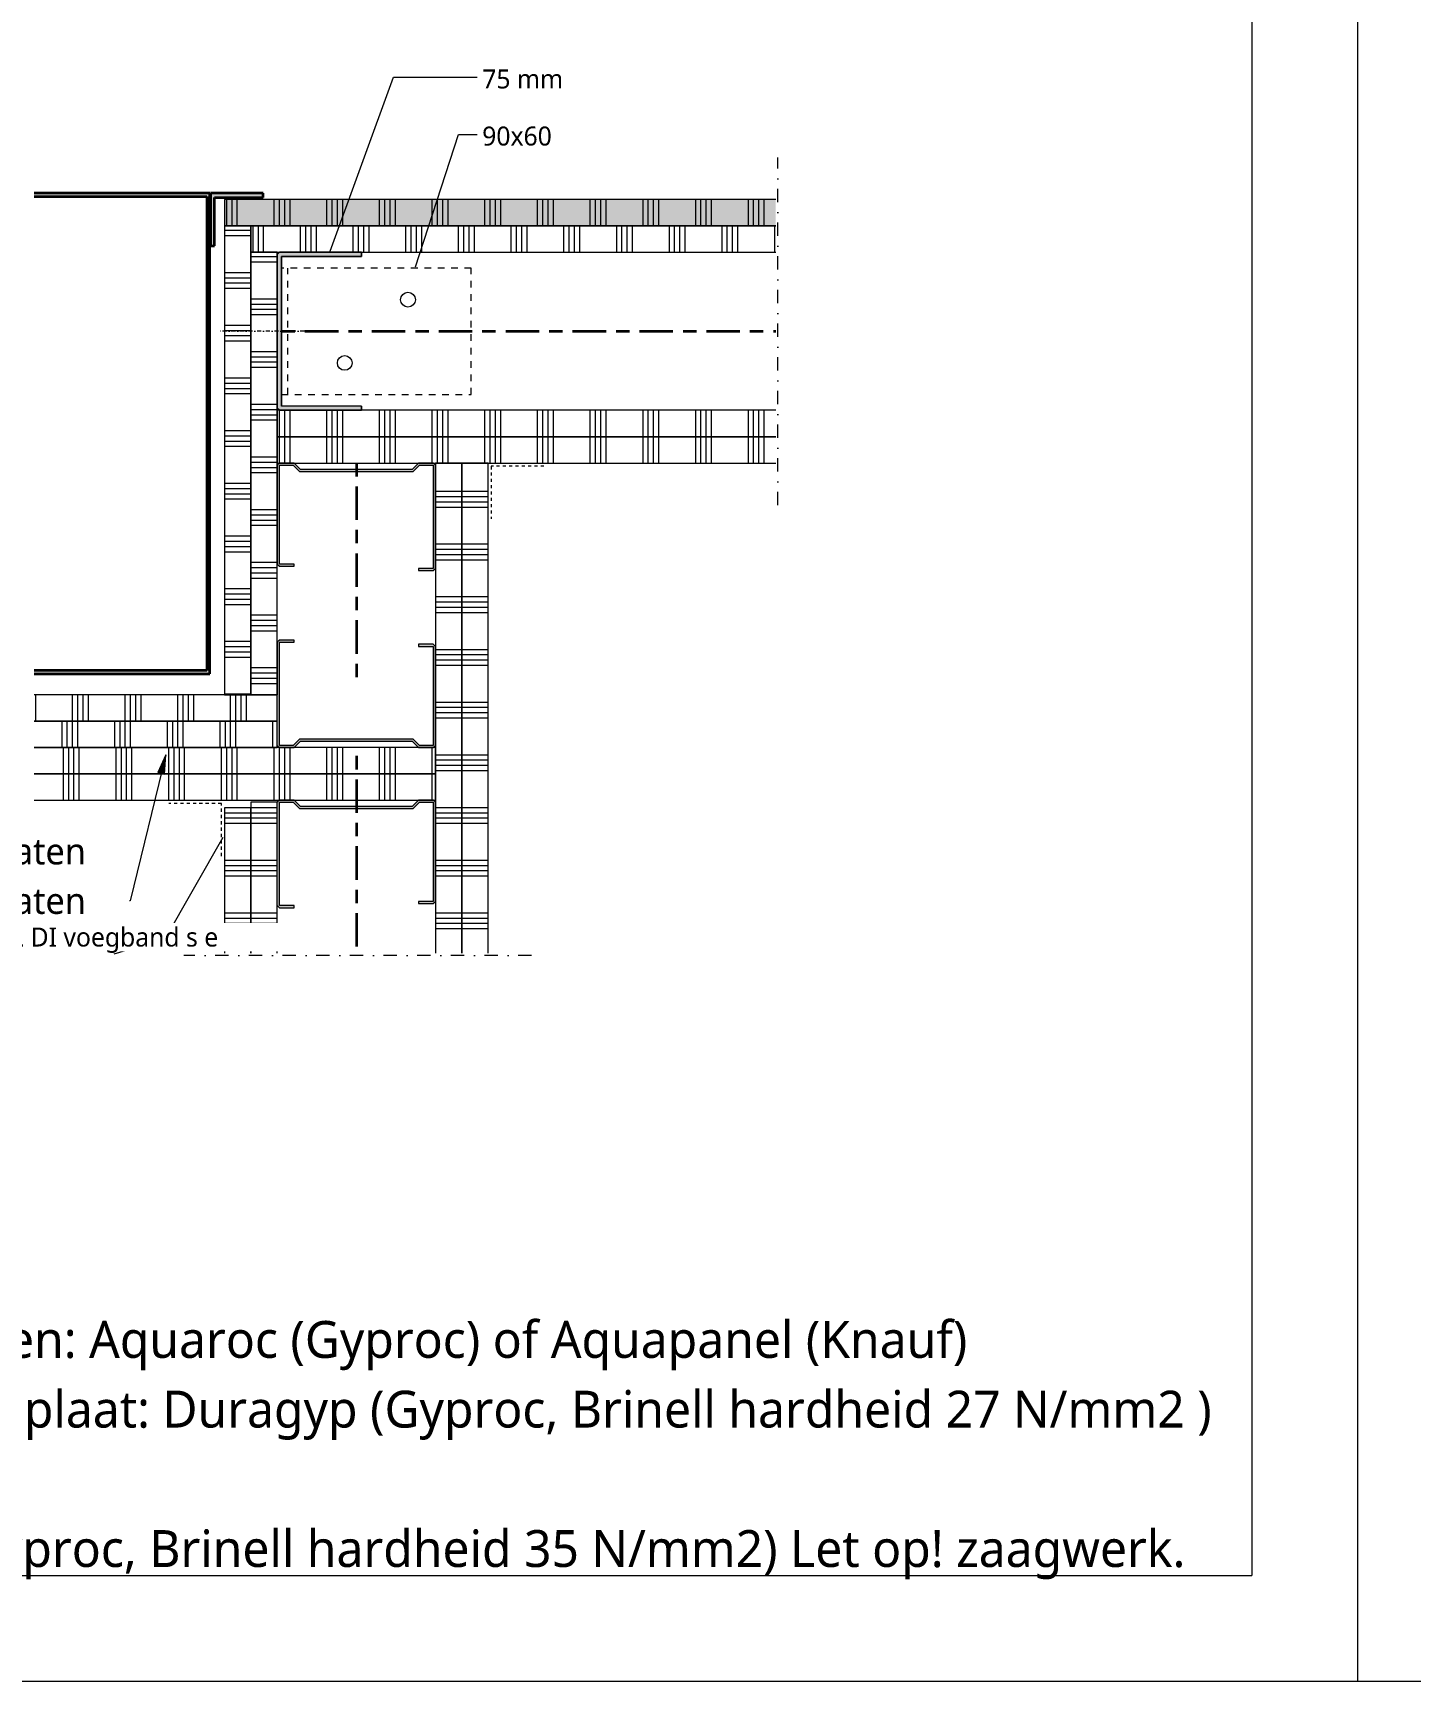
# Model space of a CAD drawing. Header units: millimetres. Extents: x -617 to 12931, y -7813 to -1363.
# Drawn here: x 10202 to 10856, y -4333 to -3551 of the extents above; entities that cross this region are included whole.
import ezdxf

# ---------------------------------------------------------------- set-up
doc = ezdxf.new("R2010")
doc.units = ezdxf.units.MM
for name, pattern in [('Center', [31.75, 6.35, -4.7625, 15.875, -4.7625]), ('Dash', [6.35, 3.175, -3.175]), ('Dash dot', [15.875, 6.35, -4.7625, 0, -4.7625]), ('Streep 1_5', [3, 1.5, -1.5]), ('Streep-stip _ detail', [4, 2, -1, 0, -1])]:
    doc.linetypes.add(name, pattern=pattern)
for name, color, linetype, lineweight in [('A-ANNO-IDEN', 131, 'Continuous', 18), ('A-DETL', 90, 'Continuous', 13), ('A-DETL-CNTR', 5, 'Center', 35), ('A-DETL-GENF', 92, 'Continuous', 18), ('G-ANNO-TEXT', 231, 'Continuous', 13)]:
    doc.layers.add(name, color=color, linetype=linetype, lineweight=lineweight)
doc.styles.add('Segoe UI_2', font='segoeui.ttf', dxfattribs={"height": 9})
doc.styles.add('Segoe UI_3', font='segoeui.ttf', dxfattribs={"height": 12.5})
doc.styles.add('Segoe UI_4', font='segoeui.ttf', dxfattribs={"height": 17.5})

# ---------------------------------------------------------------- blocks, each defined once
blk = doc.blocks.new('40  gipsplaat - D12_5-V320-22_1 Principedetails metalstud')
at = {"layer": 'A-DETL-GENF', "lineweight": 13}
h = blk.add_hatch(dxfattribs=at)
h.set_pattern_fill('FP_414', color=256, style=0, pattern_type=2)
h.set_pattern_definition([(270, (10383.245, -3902.71), (25, 1e-15), []), (270, (10380.745, -3902.71), (25, 1e-15), []), (270, (10378.245, -3902.71), (25, 1e-15), []), (270, (10375.745, -3902.71), (25, 1e-15), [])])
h.paths.add_polyline_path([(11, 12.5), (0, 12.5), (0, 0), (190.44, 0), (190.44, 12.5), (11.09, 12.5)])
h.paths.add_polyline_path([(466.85, 12.5), (263.68, 12.5), (263.68, 0), (466.85, 0)])
at = {"layer": 'A-DETL-GENF'}
for p, q in [((1, 12.5), (0, 12.5)), ((0, 12.5), (0, 0)), ((1, 12.5), (0, 12.5)), ((0, 12.5), (0, 0)), ((8, 12.5), (1, 12.5)), ((67, 12.5), (8, 12.5)), ((67, 12.5), (8, 12.5)), ((74, 12.5), (67, 12.5)), ((190.44, 12.5), (74, 12.5)), ((190.44, 12.5), (74, 12.5)), ((466.85, 12.5), (263.68, 12.5)), ((466.85, 12.5), (263.68, 12.5)), ((0, 0), (190.44, 0)), ((263.68, 0), (454.35, 0)), ((454.35, 0), (466.85, 0)), ((454.35, 0), (466.85, 0))]:
    blk.add_line(p, q, dxfattribs=at)
blk = doc.blocks.new('40  gipsplaat - D12_5-V321-22_1 Principedetails metalstud')
at = {"layer": 'A-DETL-GENF', "lineweight": 13}
h = blk.add_hatch(dxfattribs=at)
h.set_pattern_fill('FP_415', color=256, style=0, pattern_type=2)
h.set_pattern_definition([(270, (10383.245, -3890.21), (25, 1e-15), []), (270, (10380.745, -3890.21), (25, 1e-15), []), (270, (10378.245, -3890.21), (25, 1e-15), []), (270, (10375.745, -3890.21), (25, 1e-15), [])])
h.paths.add_polyline_path([(11, 12.5), (0, 12.5), (0, 0), (190.44, 0), (190.44, 12.5), (11.09, 12.5)])
h.paths.add_polyline_path([(454.35, 12.5), (263.68, 12.5), (263.68, 0), (454.35, 0), (454.35, 10)])
at = {"layer": 'A-DETL-GENF'}
for p, q in [((190.44, 12.5), (0, 12.5)), ((0, 12.5), (0, 0)), ((190.44, 12.5), (0, 12.5)), ((454.35, 12.5), (263.68, 12.5)), ((454.35, 12.5), (263.68, 12.5)), ((454.35, 10), (454.35, 12.5)), ((454.35, 10), (454.35, 12.5)), ((454.35, 0), (454.35, 10)), ((0, 0), (1, 0)), ((0, 0), (1, 0)), ((1, 0), (8, 0)), ((8, 0), (67, 0)), ((8, 0), (67, 0)), ((67, 0), (74, 0)), ((74, 0), (75, 0)), ((74, 0), (75, 0)), ((75, 0), (190.44, 0)), ((263.68, 0), (374.35, 0)), ((374.35, 0), (380.35, 0)), ((374.35, 0), (380.35, 0)), ((380.35, 0), (387.35, 0)), ((387.35, 0), (446.35, 0)), ((387.35, 0), (446.35, 0)), ((446.35, 0), (453.35, 0)), ((453.35, 0), (454.35, 0)), ((453.35, 0), (454.35, 0))]:
    blk.add_line(p, q, dxfattribs=at)
blk = doc.blocks.new('40  gipsplaat - D12_5-V336-22_1 Principedetails metalstud')
at = {"layer": 'A-DETL-GENF', "lineweight": 13}
h = blk.add_hatch(dxfattribs=at)
h.set_pattern_fill('FP_430', color=256, style=0, pattern_type=2)
h.set_pattern_definition([(90, (-10295.745, 3642.71), (-25, 1e-15), []), (90, (-10293.245, 3642.71), (-25, 1e-15), []), (90, (-10290.745, 3642.71), (-25, 1e-15), []), (90, (-10288.245, 3642.71), (-25, 1e-15), [])])
h.paths.add_polyline_path([(249, -12.5), (249, 0), (0, 0), (0, -12.5), (52.5, -12.5)])
at = {"layer": 'A-DETL-GENF'}
for p, q in [((249, 0), (0, 0)), ((0, 0), (0, -12.5)), ((0, 0), (0, -12.5)), ((0, -12.5), (12.5, -12.5)), ((12.5, -12.5), (13.5, -12.5)), ((12.5, -12.5), (13.5, -12.5)), ((13.5, -12.5), (52.5, -12.5)), ((52.5, -12.5), (249, -12.5)), ((52.5, -12.5), (249, -12.5))]:
    blk.add_line(p, q, dxfattribs=at)
blk = doc.blocks.new('40  gipsplaat - stootvast D12_5-V337-22_1 Principedetails metalstud')
at = {"layer": 'A-DETL-GENF'}
blk.add_hatch(color=256, dxfattribs=at).paths.add_polyline_path([(12.5, -12.5), (261.5, -12.5), (261.5, 0), (0, 0), (0, -12.5)])
at = {"layer": 'A-DETL-GENF', "lineweight": 13}
h = blk.add_hatch(dxfattribs=at)
h.set_pattern_fill('FP_431', color=256, style=0, pattern_type=2)
h.set_pattern_definition([(90, (-10283.245, 3630.21), (-25, 1e-15), []), (90, (-10280.745, 3630.21), (-25, 1e-15), []), (90, (-10278.245, 3630.21), (-25, 1e-15), []), (90, (-10275.745, 3630.21), (-25, 1e-15), [])])
h.paths.add_polyline_path([(261.5, -12.5), (261.5, 0), (0, 0), (0, -12.5), (30.13, -12.5)])
at = {"layer": 'A-DETL-GENF'}
for p, q in [((261.5, 0), (0, 0)), ((0, 0), (0, -12.5)), ((261.5, 0), (0, 0)), ((0, 0), (0, -12.5)), ((0, -12.5), (12.5, -12.5)), ((12.5, -12.5), (261.5, -12.5)), ((12.5, -12.5), (261.5, -12.5))]:
    blk.add_line(p, q, dxfattribs=at)
blk = doc.blocks.new('40  gipsplaat - D12_5-V338-22_1 Principedetails metalstud')
at = {"layer": 'A-DETL-GENF', "lineweight": 13}
h = blk.add_hatch(dxfattribs=at)
h.set_pattern_fill('FP_432', color=256, style=0, pattern_type=2)
h.set_pattern_definition([(90, (-10308.245, 3742.71), (-25, 1e-15), []), (90, (-10305.745, 3742.71), (-25, 1e-15), []), (90, (-10303.245, 3742.71), (-25, 1e-15), []), (90, (-10300.745, 3742.71), (-25, 1e-15), [])])
h.paths.add_polyline_path([(236.5, -12.5), (236.5, 0), (0, 0), (0, -12.5), (122.68, -12.5)])
at = {"layer": 'A-DETL-GENF'}
for p, q in [((236.5, 0), (0, 0)), ((0, 0), (0, -12.5)), ((0, 0), (0, -12.5)), ((0, -12.5), (1, -12.5)), ((0, -12.5), (1, -12.5)), ((1, -12.5), (8, -12.5)), ((8, -12.5), (67, -12.5)), ((8, -12.5), (67, -12.5)), ((67, -12.5), (74, -12.5)), ((74, -12.5), (75, -12.5)), ((74, -12.5), (75, -12.5)), ((75, -12.5), (100, -12.5)), ((100, -12.5), (236.5, -12.5)), ((100, -12.5), (236.5, -12.5))]:
    blk.add_line(p, q, dxfattribs=at)
blk = doc.blocks.new('40  gipsplaat - D12_5-V339-22_1 Principedetails metalstud')
at = {"layer": 'A-DETL-GENF', "lineweight": 13}
h = blk.add_hatch(dxfattribs=at)
h.set_pattern_fill('FP_433', color=256, style=0, pattern_type=2)
h.set_pattern_definition([(90, (-10308.245, 3730.21), (-25, 1e-15), []), (90, (-10305.745, 3730.21), (-25, 1e-15), []), (90, (-10303.245, 3730.21), (-25, 1e-15), []), (90, (-10300.745, 3730.21), (-25, 1e-15), [])])
h.paths.add_polyline_path([(122.68, -12.5), (236.5, -12.5), (236.5, 0), (0, 0), (0, -12.5), (40, -12.5)])
at = {"layer": 'A-DETL-GENF'}
for p, q in [((1, 0), (0, 0)), ((0, 0), (0, -12.5)), ((1, 0), (0, 0)), ((40, 0), (1, 0)), ((236.5, 0), (40, 0)), ((236.5, 0), (40, 0)), ((0, -12.5), (236.5, -12.5)), ((0, -12.5), (236.5, -12.5))]:
    blk.add_line(p, q, dxfattribs=at)
blk = doc.blocks.new('40  gipsplaat - D12_5-V340-22_1 Principedetails metalstud')
at = {"layer": 'A-DETL-GENF', "lineweight": 13}
h = blk.add_hatch(dxfattribs=at)
h.set_pattern_fill('FP_434', color=256, style=0, pattern_type=2)
h.set_pattern_definition([(270, (3998.86, 10393.245), (25, 1e-15), []), (270, (4001.36, 10393.245), (25, 1e-15), []), (270, (4003.86, 10393.245), (25, 1e-15), []), (270, (4006.36, 10393.245), (25, 1e-15), [])])
h.paths.add_polyline_path([(1, 0), (1, -12.5), (233.65, -12.5), (233.65, 0), (24.65, 0)])
at = {"layer": 'A-DETL-GENF'}
for p, q in [((25.65, 0), (1, 0)), ((25.65, 0), (1, 0)), ((33.65, 0), (25.65, 0)), ((72.65, 0), (33.65, 0)), ((99.65, 0), (72.65, 0)), ((99.65, 0), (72.65, 0)), ((138.65, 0), (99.65, 0)), ((146.65, 0), (138.65, 0)), ((183.65, 0), (146.65, 0)), ((183.65, 0), (146.65, 0)), ((193.65, 0), (183.65, 0)), ((232.65, 0), (193.65, 0)), ((233.65, 0), (232.65, 0)), ((233.65, 0), (232.65, 0)), ((233.65, -12.5), (233.65, 0)), ((233.65, -12.5), (233.65, 0)), ((1, -12.5), (233.65, -12.5))]:
    blk.add_line(p, q, dxfattribs=at)
blk = doc.blocks.new('40  gipsplaat - D12_5-V341-22_1 Principedetails metalstud')
at = {"layer": 'A-DETL-GENF', "lineweight": 13}
h = blk.add_hatch(dxfattribs=at)
h.set_pattern_fill('FP_435', color=256, style=0, pattern_type=2)
h.set_pattern_definition([(270, (3998.86, 10405.745), (25, 1e-15), []), (270, (4001.36, 10405.745), (25, 1e-15), []), (270, (4003.86, 10405.745), (25, 1e-15), []), (270, (4006.36, 10405.745), (25, 1e-15), [])])
h.paths.add_polyline_path([(1, -12.5), (233.65, -12.5), (233.65, 0), (1, 0)])
at = {"layer": 'A-DETL-GENF'}
for p, q in [((233.65, 0), (1, 0)), ((233.65, 0), (1, 0)), ((233.65, -12.5), (233.65, 0)), ((233.65, -12.5), (233.65, 0)), ((1, -12.5), (233.65, -12.5)), ((1, -12.5), (233.65, -12.5))]:
    blk.add_line(p, q, dxfattribs=at)
blk = doc.blocks.new('40  gipsplaat - D12_5-V342-22_1 Principedetails metalstud')
at = {"layer": 'A-DETL-GENF', "lineweight": 13}
h = blk.add_hatch(dxfattribs=at)
h.set_pattern_fill('FP_436', color=256, style=0, pattern_type=2)
h.set_pattern_definition([(90, (-3665.21, -10318.245), (-25, 1e-15), []), (90, (-3667.71, -10318.245), (-25, 1e-15), []), (90, (-3670.21, -10318.245), (-25, 1e-15), []), (90, (-3672.71, -10318.245), (-25, 1e-15), [])])
h.paths.add_polyline_path([(210, -12.5), (210, 0), (0, 0), (0, -12.5), (195, -12.5)])
at = {"layer": 'A-DETL-GENF'}
for p, q in [((1, 0), (0, 0)), ((0, 0), (0, -12.5)), ((1, 0), (0, 0)), ((0, 0), (0, -12.5)), ((74, 0), (1, 0)), ((101, 0), (74, 0)), ((101, 0), (74, 0)), ((140, 0), (101, 0)), ((148, 0), (140, 0)), ((185, 0), (148, 0)), ((185, 0), (148, 0)), ((195, 0), (185, 0)), ((210, 0), (195, 0)), ((210, -12.5), (210, 0)), ((210, -12.5), (210, 0)), ((0, -12.5), (210, -12.5))]:
    blk.add_line(p, q, dxfattribs=at)
blk = doc.blocks.new('40  gipsplaat - D12_5-V343-22_1 Principedetails metalstud')
at = {"layer": 'A-DETL-GENF', "lineweight": 13}
h = blk.add_hatch(dxfattribs=at)
h.set_pattern_fill('FP_437', color=256, style=0, pattern_type=2)
h.set_pattern_definition([(90, (-3652.71, -10305.745), (-25, 1e-15), []), (90, (-3655.21, -10305.745), (-25, 1e-15), []), (90, (-3657.71, -10305.745), (-25, 1e-15), []), (90, (-3660.21, -10305.745), (-25, 1e-15), [])])
h.paths.add_polyline_path([(222.5, -12.5), (222.5, 0), (0, 0), (0, -12.5), (169.35, -12.5)])
at = {"layer": 'A-DETL-GENF'}
for p, q in [((222.5, 0), (0, 0)), ((0, 0), (0, -12.5)), ((222.5, 0), (0, 0)), ((0, 0), (0, -12.5)), ((222.5, -12.5), (222.5, 0)), ((0, -12.5), (222.5, -12.5)), ((0, -12.5), (222.5, -12.5))]:
    blk.add_line(p, q, dxfattribs=at)
blk = doc.blocks.new('22 metalstud profiel - 75 mm vert-4394546-22_1 Principedetails metalstud')
at = {"layer": 'A-DETL-GENF'}
blk.add_hatch(color=256, dxfattribs=at).paths.add_polyline_path([(-37.5, 50), (-37.5, 1), (-36.5, 0), (-29.5, 0), (-26.5, 3), (26.5, 3), (29.5, 0), (36.5, 0), (37.5, 1), (37.5, 48), (36.5, 49), (29.5, 49), (29.5, 48), (36.5, 48), (36.5, 1), (29.91, 1), (26.91, 4), (-26.91, 4), (-29.91, 1), (-36.5, 1), (-36.5, 50), (-29.5, 50), (-29.5, 51), (-36.5, 51)])
for p, q in [((-36.5, 51), (-37.5, 50)), ((-37.5, 50), (-37.5, 1)), ((-29.5, 51), (-36.5, 51)), ((-36.5, 1), (-36.5, 50)), ((-36.5, 50), (-29.5, 50)), ((-29.5, 50), (-29.5, 51)), ((36.5, 49), (29.5, 49)), ((29.5, 49), (29.5, 48)), ((29.5, 48), (36.5, 48)), ((37.5, 48), (36.5, 49)), ((36.5, 48), (36.5, 1)), ((37.5, 1), (37.5, 48)), ((-37.5, 1), (-36.5, 0)), ((-29.91, 1), (-36.5, 1)), ((-36.5, 0), (-29.5, 0)), ((-26.91, 4), (-29.91, 1)), ((-29.5, 0), (-26.5, 3)), ((26.91, 4), (-26.91, 4)), ((-26.5, 3), (26.5, 3)), ((26.5, 3), (29.5, 0)), ((29.91, 1), (26.91, 4)), ((29.5, 0), (36.5, 0)), ((36.5, 1), (29.91, 1)), ((36.5, 0), (37.5, 1))]:
    blk.add_line(p, q, dxfattribs=at)
blk = doc.blocks.new('22 metalstud profiel - 75 mm vert-V358-22_1 Principedetails metalstud')
at = {"layer": 'A-DETL-GENF'}
blk.add_hatch(color=256, dxfattribs=at).paths.add_polyline_path([(-36.5, 0), (-29.5, 0), (-26.5, 3), (26.5, 3), (29.5, 0), (36.5, 0), (37.5, 1), (37.5, 48), (36.5, 49), (29.5, 49), (29.5, 48), (36.5, 48), (36.5, 1), (29.91, 1), (26.91, 4), (-26.91, 4), (-29.91, 1), (-36.5, 1), (-36.5, 50), (-29.5, 50), (-29.5, 51), (-36.5, 51), (-37.5, 50), (-37.5, 1)])
for p, q in [((-36.5, 51), (-37.5, 50)), ((-37.5, 50), (-37.5, 25)), ((-29.5, 51), (-36.5, 51)), ((-36.5, 1), (-36.5, 50)), ((-36.5, 50), (-29.5, 50)), ((-29.5, 50), (-29.5, 51)), ((36.5, 49), (29.5, 49)), ((29.5, 49), (29.5, 48)), ((29.5, 48), (36.5, 48)), ((37.5, 48), (36.5, 49)), ((36.5, 48), (36.5, 1)), ((37.5, 1), (37.5, 48)), ((-37.5, 1), (-36.5, 0)), ((-29.91, 1), (-36.5, 1)), ((-36.5, 0), (-29.5, 0)), ((-26.91, 4), (-29.91, 1)), ((-29.5, 0), (-26.5, 3)), ((26.91, 4), (-26.91, 4)), ((-26.5, 3), (26.5, 3)), ((26.5, 3), (29.5, 0)), ((29.91, 1), (26.91, 4)), ((29.5, 0), (36.5, 0)), ((36.5, 1), (29.91, 1)), ((36.5, 0), (37.5, 1))]:
    blk.add_line(p, q, dxfattribs=at)
blk = doc.blocks.new('22 metalstud profiel - 75 mm vert-V64-22_1 Principedetails metalstud')
at = {"layer": 'A-DETL-GENF'}
blk.add_hatch(color=256, dxfattribs=at).paths.add_polyline_path([(-37.5, -50), (-36.5, -51), (-29.5, -51), (-29.5, -50), (-36.5, -50), (-36.5, -1), (-29.91, -1), (-26.91, -4), (26.91, -4), (29.91, -1), (36.5, -1), (36.5, -48), (29.5, -48), (29.5, -49), (36.5, -49), (37.5, -48), (37.5, -1), (36.5, 0), (29.5, 0), (26.5, -3), (-26.5, -3), (-29.5, 0), (-36.5, 0), (-37.5, -1)])
for p, q in [((-36.5, 0), (-37.5, -1)), ((-29.5, 0), (-36.5, 0)), ((-26.5, -3), (-29.5, 0)), ((29.5, 0), (26.5, -3)), ((36.5, 0), (29.5, 0)), ((37.5, -1), (36.5, 0)), ((-36.5, -50), (-36.5, -1)), ((-36.5, -1), (-29.91, -1)), ((-29.91, -1), (-26.91, -4)), ((-26.91, -4), (26.91, -4)), ((26.5, -3), (-26.5, -3)), ((26.91, -4), (29.91, -1)), ((29.91, -1), (36.5, -1)), ((36.5, -1), (36.5, -48)), ((37.5, -48), (37.5, -1)), ((-37.5, -50), (-36.5, -51)), ((-29.5, -50), (-36.5, -50)), ((-36.5, -51), (-29.5, -51)), ((-29.5, -51), (-29.5, -50)), ((36.5, -48), (29.5, -48)), ((29.5, -48), (29.5, -49)), ((29.5, -49), (36.5, -49)), ((36.5, -49), (37.5, -48))]:
    blk.add_line(p, q, dxfattribs=at)
blk = doc.blocks.new('22 verzwaard metalstud profiel - 75 mm-4398024-22_1 Principedetails metalstud')
at = {"layer": 'A-DETL-GENF'}
blk.add_hatch(color=256, dxfattribs=at).paths.add_polyline_path([(37.5, 40), (35.5, 40), (35.5, 2), (-35.5, 2), (-35.5, 40), (-37.5, 40), (-37.5, 1), (-36.5, 0), (36.5, 0), (37.5, 1)])
for p, q in [((-35.5, 40), (-37.5, 40)), ((-37.5, 40), (-37.5, 1)), ((-37.5, 40), (-37.5, 1)), ((-37.5, 40), (-35.5, 40)), ((-35.5, 2), (-35.5, 40)), ((-35.5, 40), (-35.5, 2)), ((37.5, 40), (35.5, 40)), ((35.5, 40), (35.5, 2)), ((35.5, 40), (35.5, 2)), ((35.5, 40), (37.5, 40)), ((37.5, 1), (37.5, 40)), ((37.5, 40), (37.5, 1)), ((-37.5, 1), (-36.5, 0)), ((-37.5, 1), (-36.5, 0)), ((-36.5, 0), (36.5, 0)), ((36.5, 0), (-36.5, 0)), ((35.5, 2), (-35.5, 2)), ((-35.5, 2), (35.5, 2)), ((36.5, 0), (37.5, 1)), ((37.5, 1), (36.5, 0))]:
    blk.add_line(p, q, dxfattribs=at)
blk = doc.blocks.new('00 Afbreeklijn 0 s l - Type 1-2130519-22_1 Principedetails metalstud')
at = {"layer": 'A-DETL-GENF', "linetype": 'Dash dot'}
blk.add_line((145, 0), (-20, 0), dxfattribs=at)
blk = doc.blocks.new('40  gipsplaat - D12_5-2957563-22_1 Principedetails metalstud')
at = {"layer": 'A-DETL-GENF', "lineweight": 13}
h = blk.add_hatch(dxfattribs=at)
h.set_pattern_fill('FP_454', color=256, style=0, pattern_type=2)
h.set_pattern_definition([(270, (3998.86, 10305.745), (25, 1e-15), []), (270, (4001.36, 10305.745), (25, 1e-15), []), (270, (4003.86, 10305.745), (25, 1e-15), []), (270, (4006.36, 10305.745), (25, 1e-15), [])])
h.paths.add_polyline_path([(1, 0), (70, 0), (70, 12.5), (1, 12.5)])
at = {"layer": 'A-DETL-GENF'}
for p, q in [((70, 12.5), (1, 12.5)), ((70, 12.5), (1, 12.5)), ((70, 0), (70, 12.5)), ((70, 0), (70, 12.5)), ((1, 0), (70, 0))]:
    blk.add_line(p, q, dxfattribs=at)
blk = doc.blocks.new('40  gipsplaat - D12_5-2957564-22_1 Principedetails metalstud')
at = {"layer": 'A-DETL-GENF', "lineweight": 13}
h = blk.add_hatch(dxfattribs=at)
h.set_pattern_fill('FP_455', color=256, style=0, pattern_type=2)
h.set_pattern_definition([(270, (3998.86, 10318.245), (25, 1e-15), []), (270, (4001.36, 10318.245), (25, 1e-15), []), (270, (4003.86, 10318.245), (25, 1e-15), []), (270, (4006.36, 10318.245), (25, 1e-15), [])])
h.paths.add_polyline_path([(1, 0), (72.65, 0), (72.65, 12.5), (1, 12.5)])
at = {"layer": 'A-DETL-GENF'}
for p, q in [((72.65, 12.5), (1, 12.5)), ((72.65, 12.5), (1, 12.5)), ((72.65, 0), (72.65, 12.5)), ((72.65, 0), (72.65, 12.5)), ((1, 0), (72.65, 0)), ((1, 0), (72.65, 0))]:
    blk.add_line(p, q, dxfattribs=at)
blk = doc.blocks.new('00 afbreeklijn 1 s l - Type 1-2338414-22_1 Principedetails metalstud')
at = {"layer": 'A-DETL-GENF', "linetype": 'Dash dot'}
blk.add_line((145, 0), (-20, 0), dxfattribs=at)
blk = doc.blocks.new('42 voegband - 42 DI voegband s e-2057820-22_1 Principedetails metalstud')
at = {"layer": 'A-DETL-GENF', "linetype": 'Streep 1_5'}
for p, q in [((-1.5, -1.5), (-26.5, -1.5)), ((-1.5, -26.5), (-1.5, -1.5))]:
    blk.add_line(p, q, dxfattribs=at)
blk = doc.blocks.new('30 L-anker plat a e - 90x60-2057174-22_1 Principedetails metalstud')
at = {"layer": 'A-DETL-GENF', "linetype": 'Dash'}
for p, q in [((35, 90), (-25, 90)), ((-25, 90), (-25, 0)), ((35, 0), (35, 90)), ((35, 3), (-25, 3)), ((35, 0), (-25, 0))]:
    blk.add_line(p, q, dxfattribs=at)
at = {"layer": 'A-DETL-GENF', "linetype": 'Streep-stip _ detail', "lineweight": 13}
blk.add_line((5, 15), (5, -30), dxfattribs=at)
at = {"layer": 'A-DETL-GENF', "lineweight": 13}
for centre in [(-10, 60), (20, 30)]:
    blk.add_circle(centre, 3.5, dxfattribs=at)
blk = doc.blocks.new('40  gipsplaat - D12_5-2957566-22_1 Principedetails metalstud')
at = {"layer": 'A-DETL-GENF', "lineweight": 13}
h = blk.add_hatch(dxfattribs=at)
h.set_pattern_fill('FP_458', color=256, style=0, pattern_type=2)
h.set_pattern_definition([(90, (-10008.9, 3890.21), (-25, 1e-15), []), (90, (-10006.4, 3890.21), (-25, 1e-15), []), (90, (-10003.9, 3890.21), (-25, 1e-15), []), (90, (-10001.4, 3890.21), (-25, 1e-15), [])])
h.paths.add_polyline_path([(299.35, 0), (299.35, 12.5), (183.91, 12.5), (183.91, 0), (186.94, 0)])
h.paths.add_polyline_path([(69.39, 0), (110.66, 0), (110.66, 12.5), (0, 12.5), (0, 0)])
at = {"layer": 'A-DETL-GENF'}
for p, q in [((110.66, 12.5), (0, 12.5)), ((0, 12.5), (0, 0)), ((0, 12.5), (0, 0)), ((299.35, 12.5), (183.91, 12.5)), ((299.35, 0), (299.35, 12.5)), ((299.35, 0), (299.35, 12.5)), ((0, 0), (110.66, 0)), ((0, 0), (110.66, 0)), ((183.91, 0), (299.35, 0)), ((183.91, 0), (299.35, 0))]:
    blk.add_line(p, q, dxfattribs=at)
blk = doc.blocks.new('40  gipsplaat - D12_5-2957567-22_1 Principedetails metalstud')
at = {"layer": 'A-DETL-GENF', "lineweight": 13}
h = blk.add_hatch(dxfattribs=at)
h.set_pattern_fill('FP_459', color=256, style=0, pattern_type=2)
h.set_pattern_definition([(90, (-10003.9, 3877.71), (-25, 1e-15), []), (90, (-10001.4, 3877.71), (-25, 1e-15), []), (90, (-9998.9, 3877.71), (-25, 1e-15), []), (90, (-9996.4, 3877.71), (-25, 1e-15), [])])
h.paths.add_polyline_path([(304.35, 0), (304.35, 12.5), (188.91, 12.5), (188.91, 0), (191.94, 0)])
h.paths.add_polyline_path([(74.39, 0), (115.66, 0), (115.66, 12.5), (0, 12.5), (0, 0)])
at = {"layer": 'A-DETL-GENF'}
for p, q in [((115.66, 12.5), (0, 12.5)), ((0, 12.5), (0, 0)), ((115.66, 12.5), (0, 12.5)), ((0, 12.5), (0, 0)), ((304.35, 12.5), (188.91, 12.5)), ((304.35, 12.5), (188.91, 12.5)), ((304.35, 0), (304.35, 12.5)), ((304.35, 0), (304.35, 12.5)), ((0, 0), (115.66, 0)), ((0, 0), (115.66, 0)), ((188.91, 0), (304.35, 0)), ((188.91, 0), (304.35, 0))]:
    blk.add_line(p, q, dxfattribs=at)

msp = doc.modelspace()

# ---------------------------------------------------------------- hatches: boundary and pattern name
at = {"layer": 'A-DETL-GENF'}
for points in [[(10202.81, -3855.21), (10286.25, -3855.21), (10286.25, -3627.21), (10202.81, -3627.24), (10202.81, -3628.71), (10284.75, -3628.71), (10284.75, -3853.71), (10202.81, -3853.71), (10202.81, -3855.2)], [(10286.51, -3652.21), (10288.51, -3652.21), (10288.51, -3629.21), (10311.51, -3629.21), (10311.51, -3627.21), (10286.51, -3627.21)]]:
    msp.add_hatch(color=7, dxfattribs=at).paths.add_polyline_path(points)
at = {"layer": 'G-ANNO-TEXT'}
msp.add_hatch(color=7, dxfattribs=at).paths.add_polyline_path([(10265.28, -3893.68), (10261.6, -3902.05), (10264.69, -3902.8)])

# ---------------------------------------------------------------- linework, layer by layer
at = {"layer": 'A-ANNO-IDEN'}
for p, q in [((10343.33, -3654.71), (10373.42, -3572.18)), ((10373.42, -3572.18), (10413.54, -3572.18)), ((10383.76, -3662.06), (10404.15, -3599.27)), ((10404.15, -3599.27), (10413.54, -3599.27)), ((10292.45, -3932.88), (10264.87, -3981.14)), ((10264.87, -3981.14), (10240.66, -3988.28))]:
    msp.add_line(p, q, dxfattribs=at)
at = {"layer": 'A-DETL', "lineweight": 18}
for p, q in [((10830.71, -1363.15), (10830.71, -4333.15)), ((10780.71, -3008.15), (10780.71, -4283.15)), ((8780.71, -4283.15), (10780.71, -4283.15)), ((8730.71, -4333.15), (12930.71, -4333.15))]:
    msp.add_line(p, q, dxfattribs=at)
at = {"layer": 'A-DETL', "lineweight": 35}
for p, q in [((10286.25, -3627.21), (10202.81, -3627.21)), ((10286.25, -3855.21), (10286.25, -3627.21)), ((10286.51, -3627.21), (10286.51, -3652.21)), ((10311.51, -3627.21), (10286.51, -3627.21)), ((10311.51, -3629.21), (10311.51, -3627.21)), ((10202.81, -3628.71), (10284.75, -3628.71)), ((10284.75, -3628.71), (10284.75, -3853.71)), ((10288.51, -3652.21), (10288.51, -3629.21)), ((10288.51, -3629.21), (10311.51, -3629.21)), ((10286.51, -3652.21), (10288.51, -3652.21)), ((10284.75, -3853.71), (10202.81, -3853.71)), ((10202.81, -3855.21), (10286.25, -3855.21))]:
    msp.add_line(p, q, dxfattribs=at)
at = {"layer": 'A-DETL-CNTR'}
for p, q in [((10320.25, -3692.71), (10554.75, -3692.71)), ((10355.75, -3755.21), (10355.75, -3861.21)), ((10355.75, -3894.21), (10355.75, -3987.86))]:
    msp.add_line(p, q, dxfattribs=at)
at = {"layer": 'G-ANNO-TEXT', "color": 250}
for p, q in [((10265.28, -3893.68), (10248.39, -3962.91)), ((10265.28, -3893.68), (10261.6, -3902.05)), ((10264.69, -3902.8), (10265.28, -3893.68)), ((10261.6, -3902.05), (10264.69, -3902.8)), ((10248.39, -3962.91), (10248.07, -3962.91))]:
    msp.add_line(p, q, dxfattribs=at)

# ---------------------------------------------------------------- block references
at = {"layer": 'A-DETL-GENF', "linetype": 'Dash dot', "rotation": 270}
msp.add_blockref('00 Afbreeklijn 0 s l - Type 1-2130519-22_1 Principedetails metalstud', (10555.75, -3630.21), dxfattribs=at)
at = {"layer": 'A-DETL-GENF'}
for name, p in [('40  gipsplaat - stootvast D12_5-V337-22_1 Principedetails metalstud', (10293.25, -3630.21)), ('40  gipsplaat - D12_5-V336-22_1 Principedetails metalstud', (10305.75, -3642.71)), ('40  gipsplaat - D12_5-V339-22_1 Principedetails metalstud', (10318.25, -3730.21)), ('40  gipsplaat - D12_5-V338-22_1 Principedetails metalstud', (10318.25, -3742.71)), ('22 metalstud profiel - 75 mm vert-V358-22_1 Principedetails metalstud', (10355.75, -3890.21)), ('40  gipsplaat - D12_5-2957567-22_1 Principedetails metalstud', (10013.9, -3877.71)), ('40  gipsplaat - D12_5-2957566-22_1 Principedetails metalstud', (10018.9, -3890.21)), ('22 metalstud profiel - 75 mm vert-V64-22_1 Principedetails metalstud', (10355.75, -3915.21))]:
    msp.add_blockref(name, p, dxfattribs=at)
for name, p, rotation in [('40  gipsplaat - D12_5-V343-22_1 Principedetails metalstud', (10305.75, -3642.71), 270), ('40  gipsplaat - D12_5-V342-22_1 Principedetails metalstud', (10318.25, -3655.21), 270), ('22 verzwaard metalstud profiel - 75 mm-4398024-22_1 Principedetails metalstud', (10318.25, -3692.71), 270.0000000000001), ('22 metalstud profiel - 75 mm vert-4394546-22_1 Principedetails metalstud', (10355.75, -3755.21), 180), ('40  gipsplaat - D12_5-V340-22_1 Principedetails metalstud', (10393.25, -3988.86), 90), ('40  gipsplaat - D12_5-V341-22_1 Principedetails metalstud', (10405.75, -3988.86), 90), ('40  gipsplaat - D12_5-V321-22_1 Principedetails metalstud', (10393.25, -3890.21), 180), ('40  gipsplaat - D12_5-V320-22_1 Principedetails metalstud', (10393.25, -3902.71), 180), ('40  gipsplaat - D12_5-2957564-22_1 Principedetails metalstud', (10318.25, -3988.86), 90), ('40  gipsplaat - D12_5-2957563-22_1 Principedetails metalstud', (10305.75, -3988.86), 90)]:
    msp.add_blockref(name, p, dxfattribs=dict(at, rotation=rotation))
at = {"layer": 'A-DETL-GENF', "linetype": 'Streep-stip _ detail', "lineweight": 13, "rotation": 270.0000000000001}
msp.add_blockref('30 L-anker plat a e - 90x60-2057174-22_1 Principedetails metalstud', (10320.25, -3687.71), dxfattribs=at)
at = {"layer": 'A-DETL-GENF', "linetype": 'Streep 1_5', "rotation": 90}
msp.add_blockref('42 voegband - 42 DI voegband s e-2057820-22_1 Principedetails metalstud', (10418.25, -3755.21), dxfattribs=at)
at = {"layer": 'A-DETL-GENF', "linetype": 'Streep 1_5'}
msp.add_blockref('42 voegband - 42 DI voegband s e-2057820-22_1 Principedetails metalstud', (10293.25, -3915.21), dxfattribs=at)
at = {"layer": 'A-DETL-GENF', "linetype": 'Dash dot'}
msp.add_blockref('00 afbreeklijn 1 s l - Type 1-2338414-22_1 Principedetails metalstud', (10293.9, -3988.86), dxfattribs=at)

# ---------------------------------------------------------------- texts
at = {"layer": 'G-ANNO-TEXT', "color": 7, "attachment_point": 1}
for s, insert, char_height, width, style in [('30 min WBDBO = 3 platen', (10030.19, -3933.18), 12.5, 248.924, 'Segoe UI_3'), ('- bij sanitaire ruimte met 2x waterbestendige cementplaten: Aquaroc (Gyproc) of Aquapanel (Knauf)', (9581.12, -4162.31), 17.5, 1316.7717, 'Segoe UI_4'), ('- als wandbescherming met 1x vezelversterkte gipskartonplaat: Duragyp (Gyproc, Brinell hardheid 27 N/mm2 )', (9581.12, -4195.38), 17.5, 1455.0628, 'Segoe UI_4'), ('- als wandbescherming met 1x gipsvezelplaat: Rigidur (Gyproc, Brinell hardheid 35 N/mm2) Let op! zaagwerk.', (9581.12, -4261.53), 17.5, 1444.24, 'Segoe UI_4')]:
    msp.add_mtext(s, dxfattribs=dict(at, insert=insert, char_height=char_height, width=width, style=style))

# ---------------------------------------------------------------- next in the draw order: texts
at = {"layer": 'A-ANNO-IDEN', "lineweight": 13, "char_height": 9, "attachment_point": 1, "style": 'Segoe UI_2', "bg_fill": 3, "box_fill_scale": 1.25, "bg_fill_color": 9, "bg_fill_true_color": 13158600, "bg_fill_transparency": 0}
for s, insert, width in [('75 mm', (10415.48, -3568.48), 49.3038), ('90x60', (10415.48, -3595.57), 42.4894), ('42 DI voegband s e', (10184.73, -3975.65), 137.4894)]:
    msp.add_mtext(s, dxfattribs=dict(at, insert=insert, width=width))

# ---------------------------------------------------------------- next in the draw order: texts
at = {"layer": 'G-ANNO-TEXT', "color": 7, "insert": (10030.19, -3956.66), "char_height": 12.5, "width": 248.924, "attachment_point": 1, "style": 'Segoe UI_3'}
msp.add_mtext('60 min WBDBO = 4 platen', dxfattribs=at)

doc.saveas('drawing.dxf')
